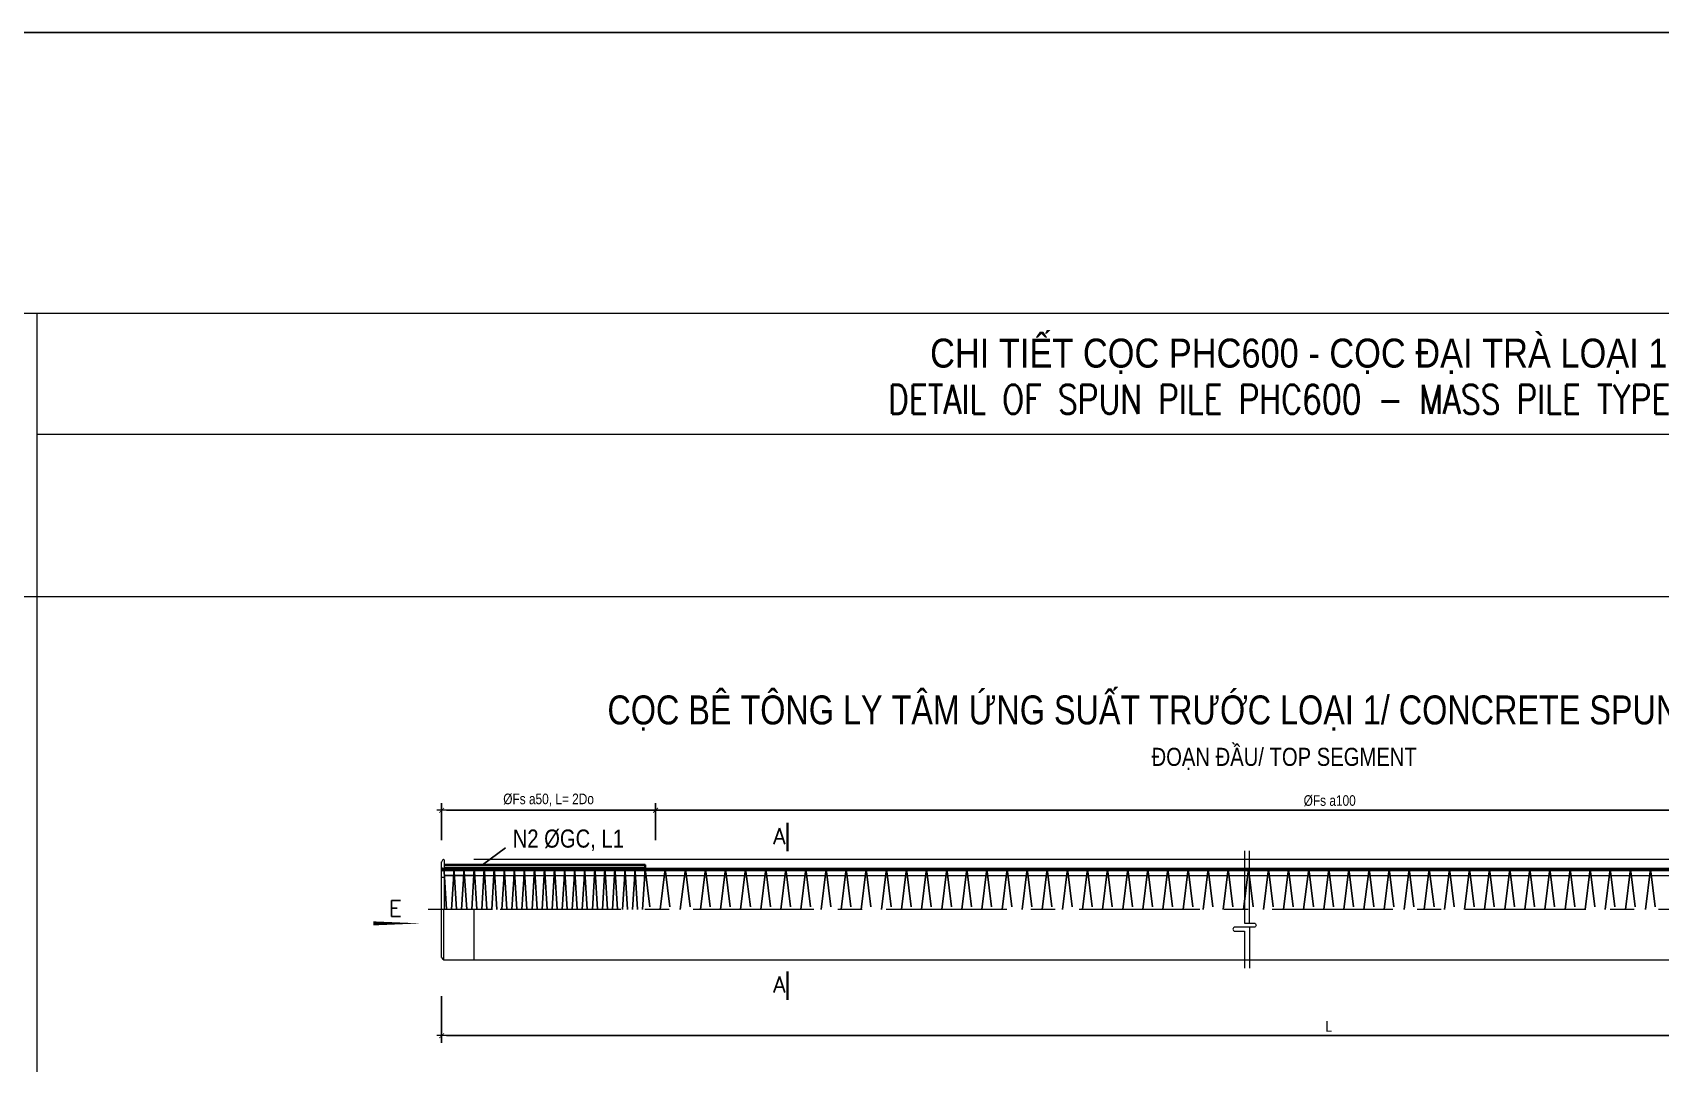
# Model space of a CAD drawing. Header units: millimetres. Extents: x -2123450 to -961021, y -260876 to 649159.
# Drawn here: x -1466968 to -1433235, y 42679 to 64032 of the extents above; entities that cross this region are included whole.
import ezdxf
from ezdxf.enums import TextEntityAlignment as Align

# ---------------------------------------------------------------- set-up
doc = ezdxf.new("R2010")
doc.units = ezdxf.units.MM
doc.header["$LTSCALE"] = 1000
doc.header["$MEASUREMENT"] = 0
doc.header["$PDMODE"] = 66
for name, pattern in [('CENTER2', [1.125, 0.75, -0.125, 0.125, -0.125]), ('CENTERX2', [4, 2.5, -0.5, 0.5, -0.5]), ('HIDDEN2', [4.7625, 3.175, -1.5875])]:
    doc.linetypes.add(name, pattern=pattern)
doc.layers.get('0').update_dxf_attribs({"linetype": 'CONTINUOUS'})
doc.layers.get('DEFPOINTS').update_dxf_attribs({"linetype": 'CONTINUOUS'})
for name, color, linetype, lineweight in [('NDC_S_AXIS', 5, 'CENTER2', 15), ('NDC_S_BREAK-LINE', 1, 'CONTINUOUS', 15), ('NDC_S_CONTINUOUS', 3, 'CONTINUOUS', 20), ('NDC_S_DIM', 1, 'CONTINUOUS', 9), ('NDC_S_ENG TEXT', 2, 'CONTINUOUS', 9), ('NDC_S_FOUNDATION NAME', 7, 'CONTINUOUS', 20), ('NDC_S_HATCH MATERIAL', 8, 'CONTINUOUS', 13), ('NDC_S_REBAR', 4, 'CONTINUOUS', 35), ('NDC_S_STIRRUP', 2, 'CONTINUOUS', 25), ('NDC_S_VN TEXT', 7, 'CONTINUOUS', 9), ('netmanh', 6, 'CONTINUOUS', 15), ('Thep', 1, 'CONTINUOUS', 30)]:
    doc.layers.add(name, color=color, linetype=linetype, lineweight=lineweight)
doc.styles.add('NDC_ARIAL', font='arial.ttf', dxfattribs={"width": 0.8})
doc.styles.add('NDC_ROMANS', font='romans.shx', dxfattribs={"width": 0.8, "bigfont": 'vns.shx'})
doc.styles.get("Standard").update_dxf_attribs({"font": 'romans.shx', "bigfont": 'vns.shx'})
doc.dimstyles.new('DIM', dxfattribs={"dimtxt": 0.03, "dimasz": 0.035, "dimexe": 0.03, "dimexo": 0.03, "dimgap": 0.005, "dimtad": 1, "dimdec": 0, "dimlfac": 10000, "dimzin": 0, "dimdsep": 46, "dimtxsty": 'NDC_ARIAL', "dimblk": 'DOTSMALL', "dimcen": 0.05, "dimclrd": 1, "dimclre": 1, "dimadec": 0, "dimazin": 0, "dimtfac": 1, "dimtdec": 0, "dimtofl": 0, "dimtmove": 0, "dimatfit": 3, "dimfxl": 0.03, "dimtolj": 1, "dimtzin": 0, "dimarcsym": 0})
doc.dimstyles.new('NDC_1-100', dxfattribs={"dimscale": 100, "dimtxt": 2.2, "dimasz": 1, "dimexe": 1.5, "dimexo": 2, "dimgap": 0.8, "dimtad": 1, "dimdec": 0, "dimdsep": 46, "dimtxsty": 'NDC_ARIAL', "dimblk": 'DIMMARK', "dimcen": 49999.938995, "dimdle": 1.5, "dimclrd": 1, "dimclre": 1, "dimclrt": 3, "dimadec": 0, "dimazin": 0, "dimtfac": 1, "dimtdec": 0, "dimtix": 1, "dimtmove": 2, "dimatfit": 3, "dimfxl": 1, "dimarcsym": 0})

# ---------------------------------------------------------------- blocks, each defined once
blk = doc.blocks.new('DIMMARK')
at = {"layer": 'NDC_S_DIM', "color": 1}
blk.add_line((-1.5, 0), (1, 0), dxfattribs=at)
at = {"layer": 'NDC_S_DIM', "color": 2, "const_width": 0.15}
blk.add_lwpolyline([(-0.5, -0.5), (0.5, 0.5)], dxfattribs=at)
blk = doc.blocks.new('*D431')
at = {"layer": 'DEFPOINTS', "color": 0, "transparency": 16777216}
for p in [(-1454059, 47922), (-1458491, 47103), (-1454059, 47103)]:
    blk.add_point(p, dxfattribs=at)
at = {"layer": 'NDC_S_DIM', "color": 1, "lineweight": -2, "transparency": 16777216}
for p, q in [((-1458491, 47303), (-1458491, 48072)), ((-1458391, 47922), (-1454159, 47922)), ((-1454059, 47303), (-1454059, 48072))]:
    blk.add_line(p, q, dxfattribs=at)
at = {"layer": 'NDC_S_DIM', "color": 1, "lineweight": -2, "transparency": 16777216, "xscale": 100, "yscale": 100, "zscale": 100, "rotation": 180}
blk.add_blockref('DIMMARK', (-1458491, 47922), dxfattribs=at)
at = {"layer": 'NDC_S_DIM', "color": 1, "lineweight": -2, "transparency": 16777216, "xscale": 100, "yscale": 100, "zscale": 100}
blk.add_blockref('DIMMARK', (-1454059, 47922), dxfattribs=at)
at = {"layer": 'NDC_S_DIM', "color": 3, "transparency": 16777216, "insert": (-1456275, 48138), "char_height": 220, "attachment_point": 5, "style": 'NDC_ARIAL'}
blk.add_mtext('ØFs a50, L= 2Do', dxfattribs=at)
blk = doc.blocks.new('*D432')
at = {"layer": 'DEFPOINTS', "color": 0, "transparency": 16777216}
for p in [(-1426120, 47922), (-1454059, 47103), (-1426120, 47103)]:
    blk.add_point(p, dxfattribs=at)
at = {"layer": 'NDC_S_DIM', "color": 1, "lineweight": -2, "transparency": 16777216}
for p, q in [((-1454059, 47303), (-1454059, 48072)), ((-1453959, 47922), (-1426220, 47922)), ((-1426120, 47303), (-1426120, 48072))]:
    blk.add_line(p, q, dxfattribs=at)
at = {"layer": 'NDC_S_DIM', "color": 1, "lineweight": -2, "transparency": 16777216, "xscale": 100, "yscale": 100, "zscale": 100, "rotation": 180}
blk.add_blockref('DIMMARK', (-1454059, 47922), dxfattribs=at)
at = {"layer": 'NDC_S_DIM', "color": 1, "lineweight": -2, "transparency": 16777216, "xscale": 100, "yscale": 100, "zscale": 100}
blk.add_blockref('DIMMARK', (-1426120, 47922), dxfattribs=at)
at = {"layer": 'NDC_S_DIM', "color": 3, "transparency": 16777216, "insert": (-1440089, 48121), "char_height": 220, "attachment_point": 5, "style": 'NDC_ARIAL'}
blk.add_mtext('ØFs a100', dxfattribs=at)
blk = doc.blocks.new('*D434')
at = {"layer": 'DEFPOINTS', "color": 0, "transparency": 16777216}
for p in [(-1458491, 44274), (-1421724, 44274), (-1421724, 43256)]:
    blk.add_point(p, dxfattribs=at)
at = {"layer": 'NDC_S_DIM', "color": 1, "lineweight": -2, "transparency": 16777216}
for p, q in [((-1458491, 44074), (-1458491, 43106)), ((-1421724, 44074), (-1421724, 43106)), ((-1458391, 43256), (-1421824, 43256))]:
    blk.add_line(p, q, dxfattribs=at)
at = {"layer": 'NDC_S_DIM', "color": 1, "lineweight": -2, "transparency": 16777216, "xscale": 100, "yscale": 100, "zscale": 100, "rotation": 180}
blk.add_blockref('DIMMARK', (-1458491, 43256), dxfattribs=at)
at = {"layer": 'NDC_S_DIM', "color": 1, "lineweight": -2, "transparency": 16777216, "xscale": 100, "yscale": 100, "zscale": 100}
blk.add_blockref('DIMMARK', (-1421724, 43256), dxfattribs=at)
at = {"layer": 'NDC_S_DIM', "color": 3, "transparency": 16777216, "insert": (-1440108, 43446), "char_height": 220, "attachment_point": 5, "style": 'NDC_ARIAL'}
blk.add_mtext('L ', dxfattribs=at)
blk = doc.blocks.new('daucocmangxong 3.0 khong be tong')
at = {"layer": 'NDC_S_AXIS', "linetype": 'CENTERX2'}
blk.add_line((0.093, 0.25), (-0.2262, 0.25), dxfattribs=at)
at = {"layer": 'NDC_S_CONTINUOUS'}
for p, q in [((-0.148, 0.497), (-0.148, 0.4535)), ((-0.155, 0.4565), (-0.16, 0.4565)), ((-0.155, 0.4435), (-0.16, 0.4435)), ((-0.148, 0.41), (-0.16, 0.41)), ((-0.155, 0.4565), (-0.155, 0.4545)), ((-0.155, 0.4545), (-0.148, 0.4545)), ((-0.155, 0.4455), (-0.155, 0.4435)), ((-0.155, 0.4455), (-0.148, 0.4455)), ((-0.148, 0.4465), (-0.148, 0.25)), ((-0.15, 0.25), (-0.15, 0)), ((0, 0.25), (0, 0)), ((-0.15, 0), (0, 0))]:
    blk.add_line(p, q, dxfattribs=at)
blk.add_lwpolyline([(-0.15, 0.002), (-0.15, 0), (-0.153, 0), (-0.159, 0.012), (-0.16, 0.012), (-0.16, 0.488), (-0.159, 0.488), (-0.153, 0.5), (-0.15, 0.5), (-0.15, 0.497)], dxfattribs=at)
at = {"layer": 'NDC_S_REBAR'}
for p, q in [((-0.156, 0.4535), (0, 0.4535)), ((-0.156, 0.4465), (0, 0.4465))]:
    blk.add_line(p, q, dxfattribs=at)
at = {"layer": 'NDC_S_STIRRUP'}
blk.add_line((-0.148, 0.42), (0, 0.42), dxfattribs=at)
at = {"layer": 'netmanh'}
blk.add_arc((-0.148, 0.497), 0.003, 270, 0, dxfattribs=at)
at = {"layer": 'Thep'}
blk.add_ellipse((-0.1575, 0.4501), major_axis=(0, 0.0055), ratio=0.363902, start_param=5.391025, end_param=10.293338, dxfattribs=at)
blk = doc.blocks.new('thep gia cuong')
at = {"layer": 'NDC_S_REBAR'}
blk.add_lwpolyline([(0, -0.014), (1, -0.014), (1, 0), (0, 0)], dxfattribs=at)
blk = doc.blocks.new('_DotSmall')
at = {"color": 0, "linetype": 'ByBlock', "lineweight": 9, "const_width": 0.5}
blk.add_lwpolyline([(-0.0625, 0, 1), (0.0625, 0, 1)], format="xyb", close=True, dxfattribs=at)

msp = doc.modelspace()

# ---------------------------------------------------------------- linework, layer by layer
at = {"layer": 'DEFPOINTS'}
msp.add_lwpolyline([(-1527984.86, 64032.18), (-1401834.86, 64032.18), (-1401834.86, -25067.82), (-1527984.86, -25067.82)], close=True, dxfattribs=at)
at = {"layer": 'NDC_S_AXIS', "linetype": 'CENTERX2'}
msp.add_line((-1422778.63, 45865.24), (-1457436.68, 45865.24), dxfattribs=at)
at = {"layer": 'NDC_S_BREAK-LINE'}
for p, q in [((-1441754.07, 45585.13), (-1441754.07, 47079.65)), ((-1441754.07, 45501.8), (-1441754.07, 44653.16))]:
    msp.add_line(p, q, dxfattribs=at)
msp.add_lwpolyline([(-1441853.11, 47079.65), (-1441853.11, 45585.13), (-1441655.02, 45585.13, -1), (-1441655.02, 45501.8), (-1441853.11, 45501.8), (-1442051.2, 45501.8, 1), (-1442051.2, 45418.47), (-1441853.11, 45418.47), (-1441853.11, 44653.16)], format="xyb", dxfattribs=at)
at = {"layer": 'NDC_S_CONTINUOUS'}
for p, q in [((-1414434.86, 58213.47), (-1499370.29, 58213.47)), ((-1466881.82, 58213.47), (-1466881.82, -22517.82)), ((-1466881.82, 55714.39), (-1414434.86, 55714.39)), ((-1414434.86, 52342.68), (-1489794.93, 52342.68)), ((-1457824.32, 46906.91), (-1421765.99, 46906.91)), ((-1457824.32, 46573.58), (-1422390.99, 46573.58)), ((-1457824.32, 44823.58), (-1422390.99, 44823.58))]:
    msp.add_line(p, q, dxfattribs=at)
at = {"layer": 'NDC_S_HATCH MATERIAL'}
msp.add_lwpolyline([(-1459906.36, 45580.05, 83.33, 16.67, 0), (-1459113.53, 45580.05, 416.67, 0, 0), (-1458953.49, 45580.05, 0, 0, 0)], format="xyseb", dxfattribs=at)
at = {"layer": 'NDC_S_REBAR'}
for p, q in [((-1451326.21, 47659.66), (-1451326.21, 47073.47)), ((-1457824.32, 46713.16), (-1422390.99, 46713.16)), ((-1457824.32, 46683.99), (-1422390.99, 46683.99)), ((-1451326.21, 44584.38), (-1451326.21, 43998.19))]:
    msp.add_line(p, q, dxfattribs=at)
at = {"layer": 'NDC_S_STIRRUP', "linetype": 'HIDDEN2', "ltscale": 0.25}
for p, q in [((-1458388.91, 45865.24), (-1458440.99, 46713.16)), ((-1458180.57, 45865.24), (-1458232.66, 46713.16)), ((-1457972.24, 45865.24), (-1458024.32, 46713.16)), ((-1457763.91, 45865.24), (-1457815.99, 46713.16)), ((-1457555.57, 45865.24), (-1457607.66, 46713.16)), ((-1457347.24, 45865.24), (-1457399.32, 46713.16)), ((-1457138.91, 45865.24), (-1457190.99, 46713.16)), ((-1456930.57, 45865.24), (-1456982.66, 46713.16)), ((-1456722.24, 45865.24), (-1456774.32, 46713.16)), ((-1456513.91, 45865.24), (-1456565.99, 46713.16)), ((-1456305.57, 45865.24), (-1456357.66, 46713.16)), ((-1456097.24, 45865.24), (-1456149.32, 46713.16)), ((-1455888.91, 45865.24), (-1455940.99, 46713.16)), ((-1455680.57, 45865.24), (-1455732.66, 46713.16)), ((-1455472.24, 45865.24), (-1455524.32, 46713.16)), ((-1455263.91, 45865.24), (-1455315.99, 46713.16)), ((-1455055.57, 45865.24), (-1455107.66, 46713.16)), ((-1454847.24, 45865.24), (-1454899.32, 46713.16)), ((-1454638.91, 45865.24), (-1454690.99, 46713.16)), ((-1454430.57, 45865.24), (-1454482.66, 46713.16)), ((-1454274.32, 46713.16), (-1454170.16, 45865.24)), ((-1453857.66, 46713.16), (-1453753.49, 45865.24)), ((-1453440.99, 46713.16), (-1453336.82, 45865.24)), ((-1453024.32, 46713.16), (-1452920.16, 45865.24)), ((-1452607.66, 46713.16), (-1452503.49, 45865.24)), ((-1452190.99, 46713.16), (-1452086.82, 45865.24)), ((-1451774.32, 46713.16), (-1451670.16, 45865.24)), ((-1451357.66, 46713.16), (-1451253.49, 45865.24)), ((-1450940.99, 46713.16), (-1450836.82, 45865.24)), ((-1450524.32, 46713.16), (-1450420.16, 45865.24)), ((-1450107.66, 46713.16), (-1450003.49, 45865.24)), ((-1449690.99, 46713.16), (-1449586.82, 45865.24)), ((-1449274.32, 46713.16), (-1449170.16, 45865.24)), ((-1448857.66, 46713.16), (-1448753.49, 45865.24)), ((-1448440.99, 46713.16), (-1448336.82, 45865.24)), ((-1448024.32, 46713.16), (-1447920.16, 45865.24)), ((-1447607.66, 46713.16), (-1447503.49, 45865.24)), ((-1447190.99, 46713.16), (-1447086.82, 45865.24)), ((-1446774.32, 46713.16), (-1446670.16, 45865.24)), ((-1446357.66, 46713.16), (-1446253.49, 45865.24)), ((-1445940.99, 46713.16), (-1445836.82, 45865.24)), ((-1445524.32, 46713.16), (-1445420.16, 45865.24)), ((-1445107.66, 46713.16), (-1445003.49, 45865.24)), ((-1444690.99, 46713.16), (-1444586.82, 45865.24)), ((-1444274.32, 46713.16), (-1444170.16, 45865.24)), ((-1443857.66, 46713.16), (-1443753.49, 45865.24)), ((-1443440.99, 46713.16), (-1443336.82, 45865.24)), ((-1443024.32, 46713.16), (-1442920.16, 45865.24)), ((-1442607.66, 46713.16), (-1442503.49, 45865.24)), ((-1442190.99, 46713.16), (-1442086.82, 45865.24)), ((-1441774.32, 46713.16), (-1441670.16, 45865.24)), ((-1441357.66, 46713.16), (-1441253.49, 45865.24)), ((-1440940.99, 46713.16), (-1440836.82, 45865.24)), ((-1440524.32, 46713.16), (-1440420.16, 45865.24)), ((-1440107.66, 46713.16), (-1440003.49, 45865.24)), ((-1439690.99, 46713.16), (-1439586.82, 45865.24)), ((-1439274.32, 46713.16), (-1439170.16, 45865.24)), ((-1438857.66, 46713.16), (-1438753.49, 45865.24)), ((-1438440.99, 46713.16), (-1438336.82, 45865.24)), ((-1438024.32, 46713.16), (-1437920.16, 45865.24)), ((-1437607.66, 46713.16), (-1437503.49, 45865.24)), ((-1437190.99, 46713.16), (-1437086.82, 45865.24)), ((-1436774.32, 46713.16), (-1436670.16, 45865.24)), ((-1436357.66, 46713.16), (-1436253.49, 45865.24)), ((-1435940.99, 46713.16), (-1435836.82, 45865.24)), ((-1435524.32, 46713.16), (-1435420.16, 45865.24)), ((-1435107.66, 46713.16), (-1435003.49, 45865.24)), ((-1434690.99, 46713.16), (-1434586.82, 45865.24)), ((-1434274.32, 46713.16), (-1434170.16, 45865.24)), ((-1433857.66, 46713.16), (-1433753.49, 45865.24)), ((-1433440.99, 46713.16), (-1433336.82, 45865.24))]:
    msp.add_line(p, q, dxfattribs=at)
at = {"layer": 'NDC_S_STIRRUP'}
for p, q in [((-1458232.66, 46713.16), (-1458284.74, 45865.24)), ((-1458024.32, 46713.16), (-1458076.41, 45865.24)), ((-1457815.99, 46713.16), (-1457868.07, 45865.24)), ((-1457607.66, 46713.16), (-1457659.74, 45865.24)), ((-1457399.32, 46713.16), (-1457451.41, 45865.24)), ((-1457190.99, 46713.16), (-1457243.07, 45865.24)), ((-1456982.66, 46713.16), (-1457034.74, 45865.24)), ((-1456774.32, 46713.16), (-1456826.41, 45865.24)), ((-1456565.99, 46713.16), (-1456618.07, 45865.24)), ((-1456357.66, 46713.16), (-1456409.74, 45865.24)), ((-1456149.32, 46713.16), (-1456201.41, 45865.24)), ((-1455940.99, 46713.16), (-1455993.07, 45865.24)), ((-1455732.66, 46713.16), (-1455784.74, 45865.24)), ((-1455524.32, 46713.16), (-1455576.41, 45865.24)), ((-1455315.99, 46713.16), (-1455368.07, 45865.24)), ((-1455107.66, 46713.16), (-1455159.74, 45865.24)), ((-1454899.32, 46713.16), (-1454951.41, 45865.24)), ((-1454690.99, 46713.16), (-1454743.07, 45865.24)), ((-1454482.66, 46713.16), (-1454534.74, 45865.24)), ((-1454274.32, 46713.16), (-1454326.41, 45865.24)), ((-1453961.82, 45865.24), (-1453857.66, 46713.16)), ((-1453545.16, 45865.24), (-1453440.99, 46713.16)), ((-1453128.49, 45865.24), (-1453024.32, 46713.16)), ((-1452711.82, 45865.24), (-1452607.66, 46713.16)), ((-1452295.16, 45865.24), (-1452190.99, 46713.16)), ((-1451878.49, 45865.24), (-1451774.32, 46713.16)), ((-1451461.82, 45865.24), (-1451357.66, 46713.16)), ((-1451045.16, 45865.24), (-1450940.99, 46713.16)), ((-1450628.49, 45865.24), (-1450524.32, 46713.16)), ((-1450211.82, 45865.24), (-1450107.66, 46713.16)), ((-1449795.16, 45865.24), (-1449690.99, 46713.16)), ((-1449378.49, 45865.24), (-1449274.32, 46713.16)), ((-1448961.82, 45865.24), (-1448857.66, 46713.16)), ((-1448545.16, 45865.24), (-1448440.99, 46713.16)), ((-1448128.49, 45865.24), (-1448024.32, 46713.16)), ((-1447711.82, 45865.24), (-1447607.66, 46713.16)), ((-1447295.16, 45865.24), (-1447190.99, 46713.16)), ((-1446878.49, 45865.24), (-1446774.32, 46713.16)), ((-1446461.82, 45865.24), (-1446357.66, 46713.16)), ((-1446045.16, 45865.24), (-1445940.99, 46713.16)), ((-1445628.49, 45865.24), (-1445524.32, 46713.16)), ((-1445211.82, 45865.24), (-1445107.66, 46713.16)), ((-1444795.16, 45865.24), (-1444690.99, 46713.16)), ((-1444378.49, 45865.24), (-1444274.32, 46713.16)), ((-1443961.82, 45865.24), (-1443857.66, 46713.16)), ((-1443545.16, 45865.24), (-1443440.99, 46713.16)), ((-1443128.49, 45865.24), (-1443024.32, 46713.16)), ((-1442711.82, 45865.24), (-1442607.66, 46713.16)), ((-1442295.16, 45865.24), (-1442190.99, 46713.16)), ((-1441878.49, 45865.24), (-1441774.32, 46713.16)), ((-1441461.82, 45865.24), (-1441357.66, 46713.16)), ((-1441045.16, 45865.24), (-1440940.99, 46713.16)), ((-1440628.49, 45865.24), (-1440524.32, 46713.16)), ((-1440211.82, 45865.24), (-1440107.66, 46713.16)), ((-1439795.16, 45865.24), (-1439690.99, 46713.16)), ((-1439378.49, 45865.24), (-1439274.32, 46713.16)), ((-1438961.82, 45865.24), (-1438857.66, 46713.16)), ((-1438545.16, 45865.24), (-1438440.99, 46713.16)), ((-1438128.49, 45865.24), (-1438024.32, 46713.16)), ((-1437711.82, 45865.24), (-1437607.66, 46713.16)), ((-1437295.16, 45865.24), (-1437190.99, 46713.16)), ((-1436878.49, 45865.24), (-1436774.32, 46713.16)), ((-1436461.82, 45865.24), (-1436357.66, 46713.16)), ((-1436045.16, 45865.24), (-1435940.99, 46713.16)), ((-1435628.49, 45865.24), (-1435524.32, 46713.16)), ((-1435211.82, 45865.24), (-1435107.66, 46713.16)), ((-1434795.16, 45865.24), (-1434690.99, 46713.16)), ((-1434378.49, 45865.24), (-1434274.32, 46713.16)), ((-1433961.82, 45865.24), (-1433857.66, 46713.16)), ((-1433545.16, 45865.24), (-1433440.99, 46713.16))]:
    msp.add_line(p, q, dxfattribs=at)

# ---------------------------------------------------------------- block references
at = {"layer": 'NDC_S_HATCH MATERIAL', "xscale": 4166.666667932241, "yscale": 4166.666667932241, "zscale": 4166.666667932241}
for name, p in [('daucocmangxong 3.0 khong be tong', (-1457824.32, 44823.58)), ('thep gia cuong', (-1458440.99, 46790.38))]:
    msp.add_blockref(name, p, dxfattribs=at)

# ---------------------------------------------------------------- texts
at = {"layer": 'NDC_S_ENG TEXT', "style": 'NDC_ROMANS', "width": 0.8}
msp.add_text('DETAIL OF SPUN PILE PHC600 - MASS PILE TYPE 1', height=600, dxfattribs=at).set_placement((-1440765.43, 56136.23), align=Align.CENTER)
at = {"layer": 'NDC_S_FOUNDATION NAME', "style": 'NDC_ARIAL', "width": 0.85}
msp.add_text('CHI TIẾT CỌC PHC600 - CỌC ĐẠI TRÀ LOẠI 1 ', height=600, dxfattribs=at).set_placement((-1440630.85, 57416.81), align=Align.MIDDLE)
at = {"layer": 'NDC_S_VN TEXT', "lineweight": 100, "style": 'NDC_ARIAL', "width": 0.8}
msp.add_text('CỌC BÊ TÔNG LY TÂM ỨNG SUẤT TRƯỚC LOẠI 1/ CONCRETE SPUN PILE PHC-A600 TYPE 1', height=600, dxfattribs=at).set_placement((-1440186.82, 49701.7), align=Align.CENTER)
at = {"layer": 'NDC_S_VN TEXT', "style": 'NDC_ARIAL', "width": 0.8}
msp.add_text('ĐOẠN ĐẦU/ TOP SEGMENT', height=375, dxfattribs=at).set_placement((-1441032.69, 48842.19), align=Align.CENTER)
at = {"layer": 'NDC_S_VN TEXT'}
for s, p in [('A', (-1451621.56, 47221.87)), ('E', (-1459586.9, 45719.93)), ('A', (-1451621.56, 44146.59))]:
    msp.add_text(s, height=333.33, dxfattribs=at).set_placement(p)
at = {"layer": 'NDC_S_VN TEXT', "insert": (-1457018.64, 47524.57), "char_height": 375, "attachment_point": 1, "style": 'NDC_ARIAL'}
msp.add_mtext('\\A1;N2 ØGC, L1', dxfattribs=at)

# ---------------------------------------------------------------- dimensions: what is measured, and where the dimension line sits
at = {"layer": 'NDC_S_DIM'}
for base, p1, p2, text, picture, middle in [((-1454058.59, 47922.35), (-1458490.99, 47102.82), (-1454058.59, 47102.82), 'ØFs a50, L= 2Do', '*D431', (-1456274.79, 48138.16)), ((-1426120.28, 47922.35), (-1454058.59, 47102.82), (-1426120.28, 47102.82), 'ØFs a100', '*D432', (-1440089.44, 48120.83)), ((-1421724.32, 43255.56), (-1458490.99, 44273.58), (-1421724.32, 44273.58), 'L ', '*D434', (-1440107.66, 43445.56))]:
    dim = msp.add_linear_dim(base=base, p1=p1, p2=p2, text=text, dimstyle='NDC_1-100', dxfattribs=at)
    dim.commit()
    dim.dimension.update_dxf_attribs({"geometry": picture, "text_midpoint": middle})

# ---------------------------------------------------------------- leaders
at = {"layer": 'NDC_S_VN TEXT', "annotation_type": 0, "has_hookline": 1, "hookline_direction": 0, "text_width": 2197}
msp.add_leader([(-1457645.92, 46790.38), (-1457166.91, 47148.47), (-1457166.87, 47148.47)], dimstyle='DIM', override={"dimgap": 0.005, "dimtad": 0}, dxfattribs=at)

doc.saveas('drawing.dxf')
